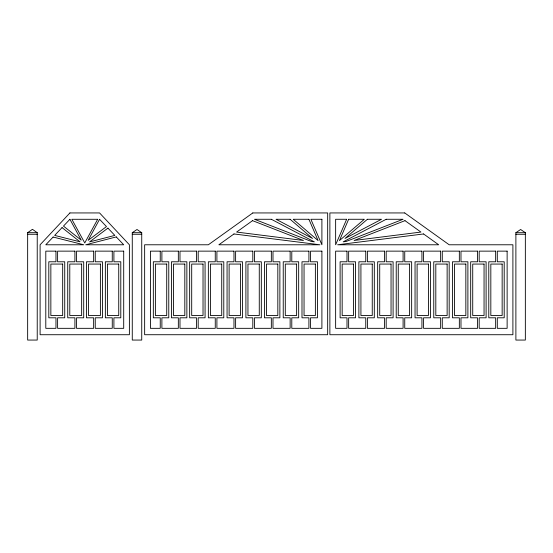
<?xml version="1.0" encoding="UTF-8"?>
<svg xmlns="http://www.w3.org/2000/svg" width="553" height="553" viewBox="0 0 553 553"><rect width="100%" height="100%" fill="white"/><g stroke="black" fill="none" stroke-linecap="round" stroke-linejoin="round"><path stroke-width="0.83" d="M27.65 232.682L32.44 229.322L37.231 232.682L37.231 340.06L27.65 340.06L27.65 232.682L37.231 232.682M132.271 232.695L136.999 229.502L141.734 232.695L141.734 340.06L132.271 340.06L132.271 232.695L141.734 232.695M515.887 232.695L520.622 229.502L525.35 232.695L525.35 340.06L515.887 340.06L515.887 232.695L525.35 232.695M27.65 234.272L37.231 234.272M132.271 234.272L141.734 234.272M515.887 234.272L525.35 234.272M346.655 219.278L335.636 244.779L335.636 219.278L346.655 219.278M348.639 219.278L339.445 240.59L364.309 219.278L348.639 219.278M99.568 219.292L88.155 240.341L106.466 226.578L99.568 219.292M97.66 219.292L84.754 242.947L71.849 219.292L97.66 219.292M69.92 212.94L40.106 244.779L40.106 334.724L129.388 334.724L129.388 244.779L99.568 212.94L69.92 212.94M53.129 237.037L45.795 244.779L83.752 244.779L53.129 237.037M62.054 227.601L54.671 235.405L79.998 241.806L62.054 227.601M69.92 219.292L63.471 226.101L81.25 240.175L69.92 219.292M367.392 219.278L345.031 238.44L381.515 219.278L367.392 219.278M107.925 228.113L89.558 241.917L114.83 235.405L107.925 228.113M252.804 212.94L208.357 244.779L144.644 244.779L144.644 334.724L327.666 334.724L327.666 212.94L252.804 212.94M233.974 233.96L218.864 244.779L319.911 244.779L233.974 233.96M252.548 220.654L236.622 232.06L303.417 240.472L252.548 220.654M386.188 219.278L343.226 241.841L346.102 241.481L403.082 219.278L386.188 219.278M404.99 220.654L354.12 240.472L420.923 232.06L404.99 220.654M116.261 236.919L85.75 244.779L123.706 244.779L116.261 236.919M423.57 233.96L337.634 244.779L438.674 244.779L423.57 233.96M404.741 212.94L329.878 212.94L329.878 334.724L512.901 334.724L512.901 244.779L449.188 244.779L404.741 212.94M271.35 219.278L254.463 219.278L311.443 241.481L314.318 241.841L271.35 219.278M290.145 219.278L276.023 219.278L312.507 238.44L290.145 219.278M308.906 219.278L293.228 219.278L318.099 240.59L308.906 219.278M321.901 219.278L310.883 219.278L321.901 244.779L321.901 219.278M55.964 251.138L45.795 251.138L45.795 328.33L55.964 328.33L55.964 317.802L48.802 317.802L48.802 261.783L55.964 261.783L55.964 251.138M74.911 251.138L57.602 251.138L57.602 261.783L64.729 261.783L64.729 317.802L57.602 317.802L57.602 328.33L74.911 328.33L74.911 317.802L67.729 317.802L67.729 261.783L74.911 261.783L74.911 251.138M93.644 251.138L76.521 251.138L76.521 261.783L83.703 261.783L83.703 317.802L76.521 317.802L76.521 328.33L93.644 328.33L93.644 317.802L86.475 317.802L86.475 261.783L93.644 261.783L93.644 251.138M112.266 251.138L95.247 251.138L95.247 261.783L102.436 261.783L102.436 317.802L95.247 317.802L95.247 328.33L112.266 328.33L112.266 317.802L105.36 317.802L105.36 261.783L112.266 261.783L112.266 251.138M123.706 251.138L113.911 251.138L113.911 261.783L120.789 261.783L120.789 317.802L113.911 317.802L113.911 328.33L123.706 328.33L123.706 251.138M160.246 251.138L150.416 251.138L150.416 328.33L160.246 328.33L160.246 317.802L153.34 317.802L153.34 261.783L160.246 261.783L160.246 251.138M178.343 251.138L161.891 251.138L161.891 261.783L168.769 261.783L168.769 317.802L161.891 317.802L161.891 328.33L178.343 328.33L178.343 317.802L171.437 317.802L171.437 261.783L178.343 261.783L178.343 251.138M196.55 251.138L179.988 251.138L179.988 261.783L186.866 261.783L186.866 317.802L179.988 317.802L179.988 328.33L196.55 328.33L196.55 317.802L189.644 317.802L189.644 261.783L196.55 261.783L196.55 251.138M215.262 251.138L198.195 251.138L198.195 261.783L205.073 261.783L205.073 317.802L198.195 317.802L198.195 328.33L215.262 328.33L215.262 317.802L208.357 317.802L208.357 261.783L215.262 261.783L215.262 251.138M233.974 251.138L216.907 251.138L216.907 261.783L223.785 261.783L223.785 317.802L216.907 317.802L216.907 328.33L233.974 328.33L233.974 317.802L227.062 317.802L227.062 261.783L233.974 261.783L233.974 251.138M252.804 251.138L235.613 251.138L235.613 261.783L242.497 261.783L242.497 317.802L235.613 317.802L235.613 328.33L252.804 328.33L252.804 317.802L245.898 317.802L245.898 261.783L252.804 261.783L252.804 251.138M271.35 251.138L254.449 251.138L254.449 261.783L261.327 261.783L261.327 317.802L254.449 317.802L254.449 328.33L271.35 328.33L271.35 317.802L264.445 317.802L264.445 261.783L271.35 261.783L271.35 251.138M290.145 251.138L272.995 251.138L272.995 261.783L279.873 261.783L279.873 317.802L272.995 317.802L272.995 328.33L290.145 328.33L290.145 317.802L283.24 317.802L283.24 261.783L290.145 261.783L290.145 251.138M308.906 251.138L291.79 251.138L291.79 261.783L298.668 261.783L298.668 317.802L291.79 317.802L291.79 328.33L308.906 328.33L308.906 317.802L301.993 317.802L301.993 261.783L308.906 261.783L308.906 251.138M321.901 251.138L310.551 251.138L310.551 261.783L317.429 261.783L317.429 317.802L310.551 317.802L310.551 328.33L321.901 328.33L321.901 251.138M346.994 251.138L335.636 251.138L335.636 328.33L346.994 328.33L346.994 317.802L340.116 317.802L340.116 261.783L346.994 261.783L346.994 251.138M365.754 251.138L348.639 251.138L348.639 261.783L355.544 261.783L355.544 317.802L348.639 317.802L348.639 328.33L365.754 328.33L365.754 317.802L358.876 317.802L358.876 261.783L365.754 261.783L365.754 251.138M384.542 251.138L367.392 251.138L367.392 261.783L374.305 261.783L374.305 317.802L367.392 317.802L367.392 328.33L384.542 328.33L384.542 317.802L377.664 317.802L377.664 261.783L384.542 261.783L384.542 251.138M403.096 251.138L386.188 251.138L386.188 261.783L393.1 261.783L393.1 317.802L386.188 317.802L386.188 328.33L403.096 328.33L403.096 317.802L396.218 317.802L396.218 261.783L403.096 261.783L403.096 251.138M421.925 251.138L404.741 251.138L404.741 261.783L411.646 261.783L411.646 317.802L404.741 317.802L404.741 328.33L421.925 328.33L421.925 317.802L415.047 317.802L415.047 261.783L421.925 261.783L421.925 251.138M440.637 251.138L423.57 251.138L423.57 261.783L430.476 261.783L430.476 317.802L423.57 317.802L423.57 328.33L440.637 328.33L440.637 317.802L433.759 317.802L433.759 261.783L440.637 261.783L440.637 251.138M459.343 251.138L442.282 251.138L442.282 261.783L449.188 261.783L449.188 317.802L442.282 317.802L442.282 328.33L459.343 328.33L459.343 317.802L452.465 317.802L452.465 261.783L459.343 261.783L459.343 251.138M477.557 251.138L460.988 251.138L460.988 261.783L467.893 261.783L467.893 317.802L460.988 317.802L460.988 328.33L477.557 328.33L477.557 317.802L470.679 317.802L470.679 261.783L477.557 261.783L477.557 251.138M495.654 251.138L479.195 251.138L479.195 261.783L486.108 261.783L486.108 317.802L479.195 317.802L479.195 328.33L495.654 328.33L495.654 317.802L488.776 317.802L488.776 261.783L495.654 261.783L495.654 251.138M507.129 251.138L497.299 251.138L497.299 261.783L504.205 261.783L504.205 317.802L497.299 317.802L497.299 328.33L507.129 328.33L507.129 251.138M62.676 264.064L50.855 264.064L50.855 315.521L62.676 315.521L62.676 264.064M81.65 264.064L69.782 264.064L69.782 315.521L81.65 315.521L81.65 264.064M100.39 264.064L88.528 264.064L88.528 315.521L100.39 315.521L100.39 264.064M118.736 264.064L107.406 264.064L107.406 315.521L118.736 315.521L118.736 264.064M166.716 264.064L155.386 264.064L155.386 315.521L166.716 315.521L166.716 264.064M184.813 264.064L173.49 264.064L173.49 315.521L184.813 315.521L184.813 264.064M203.027 264.064L191.697 264.064L191.697 315.521L203.027 315.521L203.027 264.064M221.732 264.064L210.41 264.064L210.41 315.521L221.732 315.521L221.732 264.064M240.444 264.064L229.115 264.064L229.115 315.521L240.444 315.521L240.444 264.064M259.274 264.064L247.951 264.064L247.951 315.521L259.274 315.521L259.274 264.064M277.82 264.064L266.498 264.064L266.498 315.521L277.82 315.521L277.82 264.064M296.615 264.064L285.293 264.064L285.293 315.521L296.615 315.521L296.615 264.064M315.376 264.064L304.046 264.064L304.046 315.521L315.376 315.521L315.376 264.064M353.491 264.064L342.169 264.064L342.169 315.521L353.491 315.521L353.491 264.064M372.252 264.064L360.922 264.064L360.922 315.521L372.252 315.521L372.252 264.064M391.047 264.064L379.717 264.064L379.717 315.521L391.047 315.521L391.047 264.064M409.593 264.064L398.264 264.064L398.264 315.521L409.593 315.521L409.593 264.064M428.423 264.064L417.1 264.064L417.1 315.521L428.423 315.521L428.423 264.064M447.135 264.064L435.812 264.064L435.812 315.521L447.135 315.521L447.135 264.064M465.84 264.064L454.518 264.064L454.518 315.521L465.84 315.521L465.84 264.064M484.055 264.064L472.725 264.064L472.725 315.521L484.055 315.521L484.055 264.064M502.152 264.064L490.829 264.064L490.829 315.521L502.152 315.521L502.152 264.064"/></g></svg>
